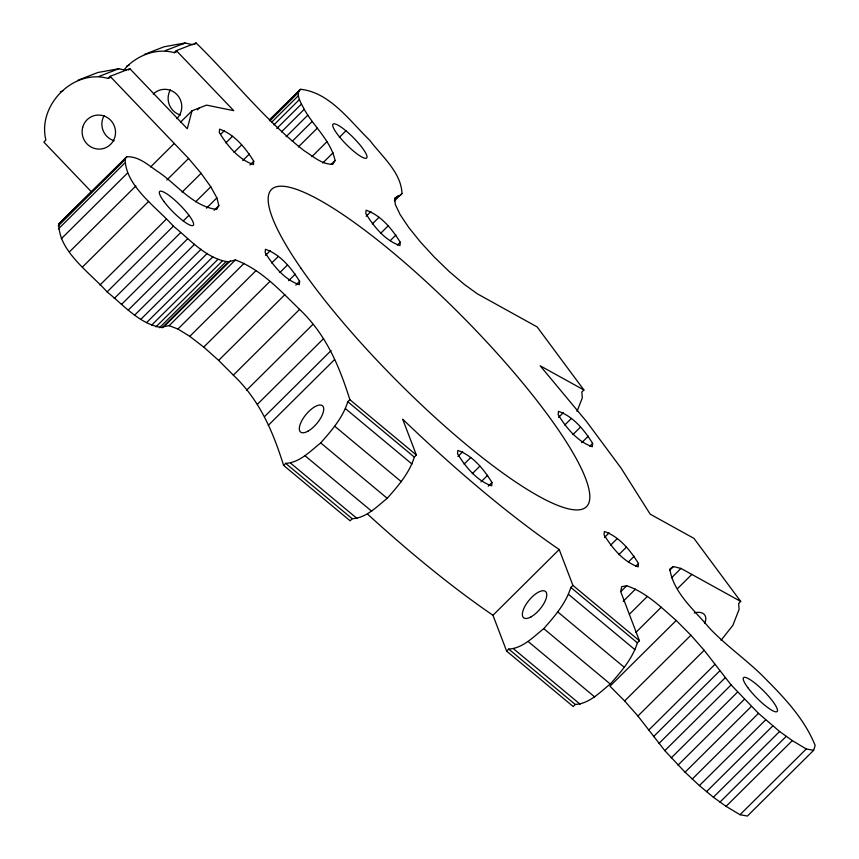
<?xml version="1.0" encoding="UTF-8"?>
<svg xmlns="http://www.w3.org/2000/svg" width="859" height="859" viewBox="0 0 859 859"><rect width="100%" height="100%" fill="white"/><g stroke="black" fill="none" stroke-linecap="round" stroke-linejoin="round"><path stroke-width="1.29" d="M253.727 161.213L253.437 164.574C238.491 159.409 227.42 145.665 219.292 132.533L219.582 129.172C234.528 134.337 245.599 148.081 253.727 161.213L249.937 164.96M299.598 281.322L299.308 284.694C284.361 279.529 273.291 265.775 265.163 252.653L265.452 249.293C280.399 254.457 291.469 268.201 299.598 281.322L295.807 285.081M400.24 242.238L399.95 245.599C384.993 240.434 373.933 226.69 365.794 213.558L366.084 210.197C381.042 215.362 392.101 229.106 400.24 242.238L397.395 245.051M491.971 482.468L491.681 485.84C476.734 480.675 465.664 466.931 457.536 453.799L457.826 450.438C472.772 455.603 483.842 469.347 491.971 482.468L488.191 486.226M592.613 443.384L592.323 446.744C577.377 441.58 566.306 427.836 558.178 414.704L558.468 411.343C573.415 416.508 584.485 430.252 592.613 443.384L589.779 446.197M638.484 563.504L638.194 566.865C623.247 561.7 612.177 547.956 604.049 534.824L604.339 531.463C619.285 536.628 630.356 550.372 638.484 563.504L635.649 566.317M577.023 411.418L582.305 397.867L581.833 392.037L583.905 389.986L537.133 326.925L477.303 293.799L463.914 284.071L449.182 271.498L434.289 257.088L420.438 242.002L408.734 227.463L400.144 214.643L395.333 204.56L394.711 198.042L400.595 195.014L401.991 193.511C401.164 172.24 381.75 156.338 369.714 140.232C349.903 121.151 329.91 92.385 300.596 89.293L269.619 119.669M124.351 69.461C135.905 55.652 156.51 47.578 174.259 52.678L176.331 50.627L233.766 110.671L206.59 105.131L192.008 110.8L187.283 128.732L129.849 68.677L110.092 76.354L108.019 78.405C73.294 68.656 37.162 105.453 45.903 140.038L43.841 142.089L91.516 191.944M813.645 750.304L806.268 748.973L792.32 740.608L779.618 731.503L758.476 713.346L731.095 684.913L704.176 650.274L690.904 635.231L676.216 620.477L609.965 686.212L624.643 700.965L637.915 716.009L664.834 750.659L685.063 772.209L699.398 785.609L713.367 797.238L726.059 806.343L740.018 814.719L747.394 816.05L813.645 750.304L815.159 745.515C803.809 717.082 781.572 694.845 760.269 673.585C743.754 657.897 725.082 644.637 709.394 628.047C694.609 610.169 673.445 593.043 669.816 569.012L673.424 566.575L680.962 568.422L740.716 601.44L738.643 603.49L739.116 609.321L732.867 625.331L721.034 640.309M367.598 514.144A355.207 72.94 45.2 0 0 492.959 615.269L506.649 651.133L573.178 706.517L575.251 704.466C589.253 703.757 599.915 692.268 610.266 684.022C621.121 671.738 632.449 658.778 637.357 642.833L639.429 640.782L572.91 585.387L559.209 549.524A355.207 72.94 45.2 0 1 402.688 419.192L416.379 455.055L414.317 457.117C409.399 473.051 398.071 486.022 387.216 498.306C376.865 506.552 366.202 518.041 352.201 518.739L350.128 520.801L283.599 465.406L285.671 463.355C299.673 462.647 310.346 451.158 320.697 442.911C331.553 430.627 342.87 417.667 347.788 401.722L349.86 399.671C339.122 365.558 325.926 334.376 299.587 309.401C280.356 290.664 261.125 269.458 235.387 259.933L228.462 261.877L162.201 327.612C140.028 324.573 123.793 305.31 107.117 291.899C90.238 272.883 58.111 251.075 58.949 223.791L126.842 156.789C139.416 156.102 149.595 166.378 159.538 172.734C177.834 185.587 193.458 206.461 216.618 209.403L218.873 205.612L216.876 197.871L210.788 186.8L201.092 173.303L188.593 158.453L110.092 76.354M506.649 651.133L508.721 649.071C522.723 648.373 533.396 636.884 543.747 628.638C554.603 616.354 565.92 603.383 570.838 587.438L572.91 585.387M228.462 261.877C206.278 258.838 190.054 239.575 173.368 226.153C156.499 207.137 124.362 185.329 125.199 158.056M176.331 50.627L196.088 42.95C232.402 78.416 263.906 119.122 303.989 150.604C312.923 156.102 321.663 164.574 332.83 164.262L335.085 160.472C330.726 140.468 313.911 126.713 304.226 109.308C301.53 103.628 296.559 97.11 298.953 90.549M128.463 70.051L129.849 68.677M194.703 44.324L196.088 42.95M126.842 156.789L58.949 223.791M58.208 225.949L124.458 160.203M58.38 228.956L124.63 163.21M61.311 238.738L127.572 173.003M180.648 122.064L192.008 110.8M197.409 109.845L199.299 107.966M150.615 166.936L174.27 143.464M69.611 251.708L135.872 185.963M166.818 180.057L188.593 158.453M82.367 267.138L148.628 201.393M220.613 134.305L224.403 130.547M225.842 142.873L232.467 136.302M182.162 192.083L201.092 173.303M99.955 285.027L166.216 219.281M234.045 152.397L241.626 144.881M269.361 120.292L300.596 89.293M269.823 120.872L298.213 92.708M271.873 121.999L298.374 95.703M195.637 201.833L210.788 186.8M273.892 124.877L299.447 99.515M107.117 291.899L173.368 226.153M242.775 160.579L249.4 153.997M183.278 220.956L188.959 215.33M276.802 128.496L301.412 104.079M281.505 131.846L304.226 109.308M114.301 298.427L180.551 232.692M206.461 208.2L216.876 197.871M286.09 136.731L307.855 115.127M214.138 210.305L218.873 205.612M121.387 304.516L187.638 238.781M292.361 141.166L312.236 121.452M128.259 310.056L194.521 244.321M298.374 146.943L317.304 128.163M134.82 314.974L201.081 249.228M140.962 319.172L207.223 253.437M311.849 156.692L327 141.66M146.578 322.597L212.839 256.852M339.316 137.386L345.941 130.804A23.837 4.896 45.2 0 1 366.278 158.228A23.837 4.896 45.2 0 1 337.351 134.144A23.837 4.896 45.2 0 1 345.941 130.804M151.592 325.185L217.842 259.45M155.908 326.903L222.159 261.157M322.673 163.06L333.088 152.73M159.463 327.719L225.724 261.974M162.201 327.612L164.08 326.603L230.341 260.857M331.295 164.23L335.085 160.472M164.08 326.603L169.126 325.668L235.387 259.933M169.126 325.668L177.931 329.018L244.181 263.273M265.538 255.359L270.274 250.667M177.931 329.018L189.785 336.352L256.036 270.617M271.712 262.994L278.337 256.422M189.785 336.352L203.733 347.1L269.984 281.365M279.916 272.518L287.486 265.002M288.645 280.7L295.271 274.118M203.733 347.1L218.648 360.393L284.898 294.648M366.181 216.275L370.916 211.572M394.528 199.374L398.318 195.616M394.41 201.017L401.991 193.511M372.355 223.898L378.98 217.327M283.599 465.406C272.861 431.293 259.676 400.122 233.337 375.147L299.587 309.401M380.558 233.423L388.128 225.917M390.233 240.66L395.913 235.033M246.608 390.179L312.859 324.444M257.389 404.288L323.65 338.553M264.819 416.336L331.08 350.59M268.298 425.334L334.559 359.588M457.922 456.505L462.647 451.813M464.096 464.139L470.721 457.568M472.3 473.663L479.87 466.147M481.019 481.845L487.644 475.263M558.565 417.42L563.289 412.717M564.739 425.044L571.364 418.473M572.942 434.568L580.512 427.063M581.661 442.75L588.286 436.179M492.959 615.269L559.209 549.524M604.425 537.541L609.16 532.838M610.599 545.164L617.234 538.593M618.802 554.689L626.383 547.172M628.477 561.926L634.157 556.288M621.014 591.389L626.694 585.763C646.129 592.28 661.086 607.292 676.216 620.477M623.194 601.311L635.499 589.102M669.633 570.333L673.424 566.575M629.368 614.282L647.353 596.436M671.502 577.817L680.962 568.422M677.644 588.49L691.839 574.403M635.746 632.546L661.301 607.184M624.643 700.965L690.904 635.231M637.915 716.009L704.176 650.274M648.706 730.118L714.956 664.372M653.474 736.668L719.724 670.922M658.874 743.55L725.136 677.805M664.834 750.659L731.095 684.913M671.255 757.885L737.516 692.139M678.03 765.101L744.291 699.366M685.063 772.209L751.314 706.474M692.214 779.081L758.476 713.346M699.398 785.609L765.659 719.874M706.485 791.697L772.746 725.952M713.367 797.238L779.618 731.503M719.928 802.145L786.178 736.41M726.059 806.343L792.32 740.608M740.018 814.719L806.268 748.973M181.432 44.443L185.061 42.993L192.738 44.722M78.126 80.166L97.883 72.5L118.821 68.72L126.498 70.449M144.366 54.439L164.123 46.762L185.061 42.993L165.304 50.66M99.064 76.397L118.821 68.72M126.584 66.122L129.054 65.155M60.345 91.849L62.814 90.893M108.019 78.405L110.489 77.45M174.259 52.678L176.729 51.723M626.694 585.763L621.648 586.686L620.778 591.808L639.429 640.782M583.905 389.986L540.161 365.794L586.482 421.447L620.993 467.983L650.209 514.187L693.943 538.368L740.716 601.44M349.86 399.671L416.379 455.055M347.788 401.722L414.317 457.117M570.838 587.438L637.357 642.833M345.458 408.637L411.976 464.032M568.508 594.364L635.026 649.748M334.849 426.343L401.378 481.738M557.899 612.059L624.429 667.454M320.697 442.911L387.216 498.306M543.747 628.638L610.266 684.022M305.138 455.828L371.668 511.212M528.188 641.544L594.707 696.939M290.557 463.119L357.076 518.503M513.607 648.835L580.126 704.23M285.671 463.355L352.201 518.739M508.721 649.071L575.251 704.466M218.648 360.393L233.337 375.147M180.422 115.02A17.083 16.654 68.8 0 1 170.383 89.841M153.299 94.05A17.083 16.654 68.8 0 1 176.933 94.565A17.083 16.654 68.8 0 1 176.825 118.649M694.276 612.896A17.083 9.621 -36.6 0 1 704.638 623.505M114.183 140.758A17.083 16.654 68.8 0 1 104.143 115.568M300.822 268.04A223.523 45.892 45.2 0 0 577.087 509.935A223.523 45.892 45.2 0 0 408.755 266.075A223.523 45.892 45.2 0 0 300.822 268.04M531.066 616.859A17.083 7.033 -50.2 0 0 546.442 592.828A17.083 7.033 -50.2 0 0 526.202 604.135A17.083 7.033 -50.2 0 0 531.066 616.859M747.845 687.672A23.837 4.896 45.2 0 0 776.761 711.746A23.837 4.896 45.2 0 0 756.435 684.333A23.837 4.896 45.2 0 0 747.845 687.672M308.016 431.143A17.083 7.033 -50.2 0 0 323.392 407.112A17.083 7.033 -50.2 0 0 303.152 418.419A17.083 7.033 -50.2 0 0 308.016 431.143M163.951 201.5A23.837 4.896 45.2 0 0 192.878 225.573A23.837 4.896 45.2 0 0 172.541 198.161A23.837 4.896 45.2 0 0 163.951 201.5M82.7 127.315A17.083 16.654 68.8 0 0 103.08 148.618A17.083 16.654 68.8 0 0 110.693 120.303A17.083 16.654 68.8 0 0 82.7 127.315"/></g></svg>
